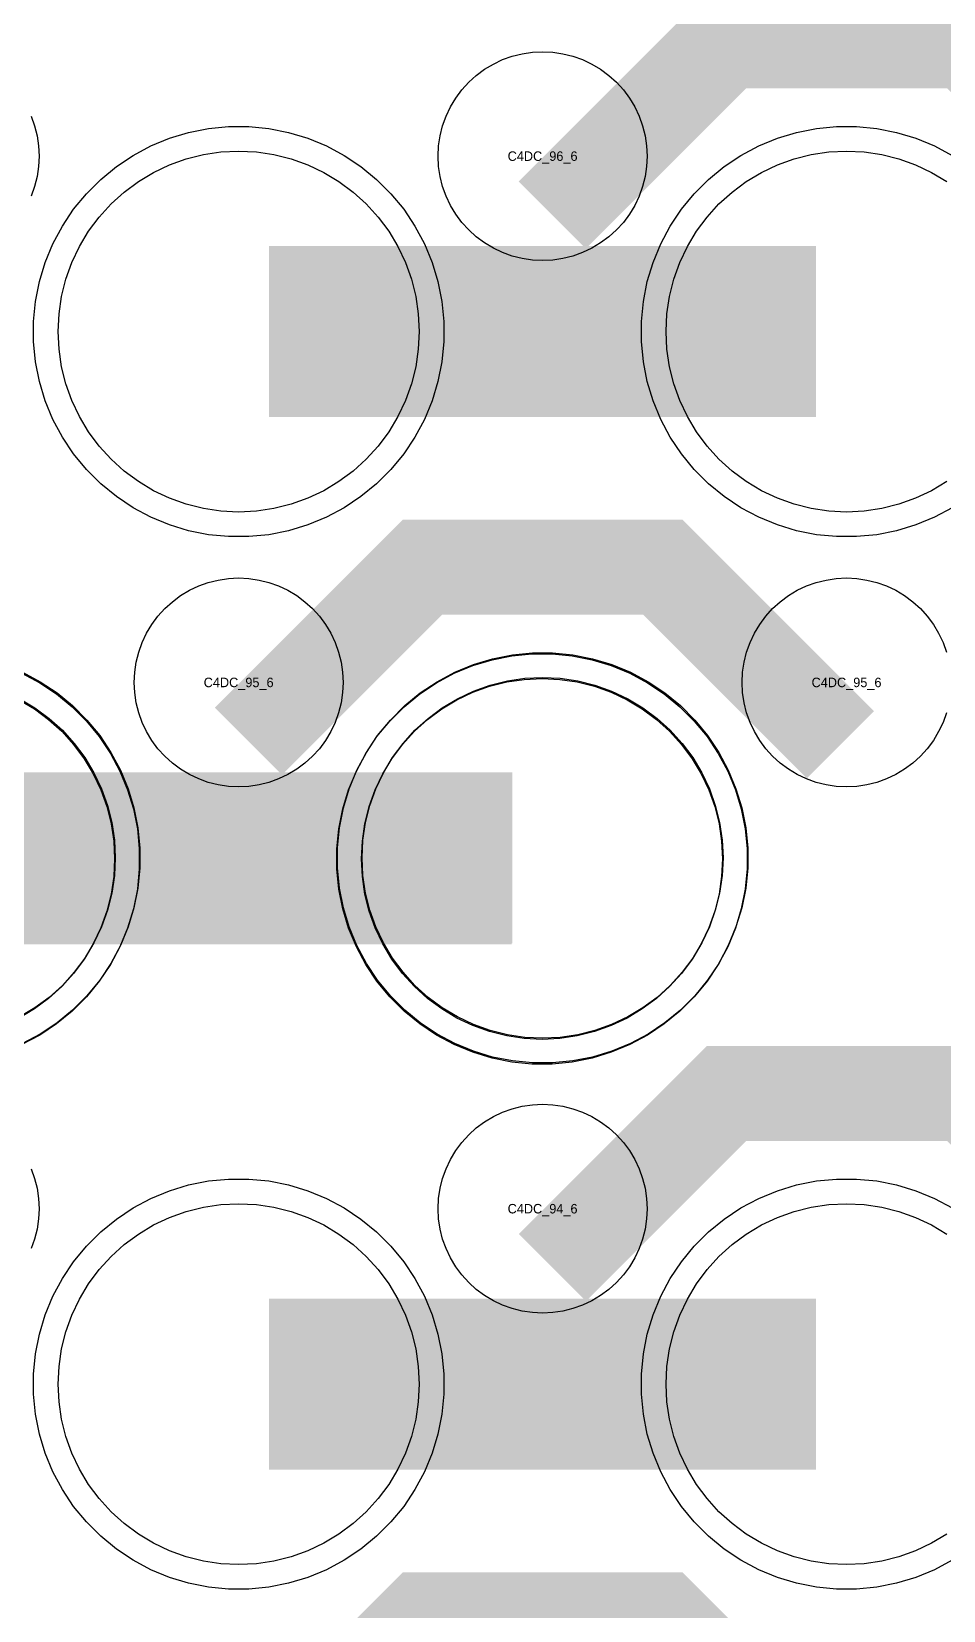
# Model space of a CAD drawing. Extents: x -11880 to 11880, y -14992 to 14992.
# Drawn here: x -10134.5 to -9894.5, y -1874.1 to -1458.4 of the extents above; entities that cross this region are included whole.
import ezdxf
from ezdxf.enums import TextEntityAlignment as Align

# ---------------------------------------------------------------- set-up
doc = ezdxf.new("R2010")
doc.units = 0
doc.header["$MEASUREMENT"] = 0
for name, color, linetype in [('GDS_775_DT_237', 138, 'CONTINUOUS'), ('RDL1_FS', 34, 'CONTINUOUS'), ('RDL_BS', 160, 'CONTINUOUS')]:
    doc.layers.add(name, color=color, linetype=linetype)

msp = doc.modelspace()

# ---------------------------------------------------------------- linework, layer by layer
at = {"layer": 'RDL1_FS'}
for points in [[(-10080, -1584.924), (-10084.657, -1584.695), (-10089.268, -1584.011), (-10093.791, -1582.879), (-10098.181, -1581.307), (-10102.395, -1579.315), (-10106.395, -1576.917), (-10110.14, -1574.139), (-10113.594, -1571.009), (-10116.724, -1567.555), (-10119.502, -1563.81), (-10121.9, -1559.81), (-10123.892, -1555.596), (-10125.464, -1551.206), (-10126.596, -1546.683), (-10127.28, -1542.072), (-10127.509, -1537.415), (-10127.28, -1532.758), (-10126.596, -1528.147), (-10125.464, -1523.624), (-10123.892, -1519.234), (-10121.9, -1515.02), (-10119.502, -1511.02), (-10116.724, -1507.275), (-10113.594, -1503.821), (-10110.14, -1500.691), (-10106.395, -1497.913), (-10102.395, -1495.515), (-10098.181, -1493.523), (-10093.791, -1491.951), (-10089.268, -1490.819), (-10084.657, -1490.135), (-10080, -1489.906), (-10075.343, -1490.135), (-10070.732, -1490.819), (-10066.209, -1491.951), (-10061.819, -1493.523), (-10057.605, -1495.515), (-10053.605, -1497.913), (-10049.86, -1500.691), (-10046.406, -1503.821), (-10043.276, -1507.275), (-10040.498, -1511.02), (-10038.1, -1515.02), (-10036.108, -1519.234), (-10034.536, -1523.624), (-10033.404, -1528.147), (-10032.72, -1532.758), (-10032.491, -1537.415), (-10032.72, -1542.072), (-10033.404, -1546.683), (-10034.536, -1551.206), (-10036.108, -1555.596), (-10038.1, -1559.81), (-10040.498, -1563.81), (-10043.276, -1567.555), (-10046.406, -1571.009), (-10049.86, -1574.139), (-10053.605, -1576.917), (-10057.605, -1579.315), (-10061.819, -1581.307), (-10066.209, -1582.879), (-10070.732, -1584.011), (-10075.343, -1584.695)], [(-10000, -1723.489), (-10004.657, -1723.26), (-10009.268, -1722.576), (-10013.791, -1721.444), (-10018.181, -1719.872), (-10022.395, -1717.88), (-10026.395, -1715.482), (-10030.14, -1712.704), (-10033.594, -1709.574), (-10036.724, -1706.12), (-10039.502, -1702.375), (-10041.9, -1698.375), (-10043.892, -1694.161), (-10045.464, -1689.771), (-10046.596, -1685.248), (-10047.28, -1680.637), (-10047.509, -1675.98), (-10047.28, -1671.323), (-10046.596, -1666.712), (-10045.464, -1662.189), (-10043.892, -1657.799), (-10041.9, -1653.585), (-10039.502, -1649.585), (-10036.724, -1645.84), (-10033.594, -1642.386), (-10030.14, -1639.256), (-10026.395, -1636.478), (-10022.395, -1634.08), (-10018.181, -1632.088), (-10013.791, -1630.516), (-10009.268, -1629.384), (-10004.657, -1628.7), (-10000, -1628.471), (-9995.343, -1628.7), (-9990.732, -1629.384), (-9986.209, -1630.516), (-9981.819, -1632.088), (-9977.605, -1634.08), (-9973.605, -1636.478), (-9969.86, -1639.256), (-9966.406, -1642.386), (-9963.276, -1645.84), (-9960.498, -1649.585), (-9958.1, -1653.585), (-9956.108, -1657.799), (-9954.536, -1662.189), (-9953.404, -1666.712), (-9952.72, -1671.323), (-9952.491, -1675.98), (-9952.72, -1680.637), (-9953.404, -1685.248), (-9954.536, -1689.771), (-9956.108, -1694.161), (-9958.1, -1698.375), (-9960.498, -1702.375), (-9963.276, -1706.12), (-9966.406, -1709.574), (-9969.86, -1712.704), (-9973.605, -1715.482), (-9977.605, -1717.88), (-9981.819, -1719.872), (-9986.209, -1721.444), (-9990.732, -1722.576), (-9995.343, -1723.26)], [(-10080, -1862.049), (-10084.657, -1861.82), (-10089.268, -1861.136), (-10093.791, -1860.004), (-10098.181, -1858.432), (-10102.395, -1856.44), (-10106.395, -1854.042), (-10110.14, -1851.264), (-10113.594, -1848.134), (-10116.724, -1844.68), (-10119.502, -1840.935), (-10121.9, -1836.935), (-10123.892, -1832.721), (-10125.464, -1828.331), (-10126.596, -1823.808), (-10127.28, -1819.197), (-10127.509, -1814.54), (-10127.28, -1809.883), (-10126.596, -1805.272), (-10125.464, -1800.749), (-10123.892, -1796.359), (-10121.9, -1792.145), (-10119.502, -1788.145), (-10116.724, -1784.4), (-10113.594, -1780.946), (-10110.14, -1777.816), (-10106.395, -1775.038), (-10102.395, -1772.64), (-10098.181, -1770.648), (-10093.791, -1769.076), (-10089.268, -1767.944), (-10084.657, -1767.26), (-10080, -1767.031), (-10075.343, -1767.26), (-10070.732, -1767.944), (-10066.209, -1769.076), (-10061.819, -1770.648), (-10057.605, -1772.64), (-10053.605, -1775.038), (-10049.86, -1777.816), (-10046.406, -1780.946), (-10043.276, -1784.4), (-10040.498, -1788.145), (-10038.1, -1792.145), (-10036.108, -1796.359), (-10034.536, -1800.749), (-10033.404, -1805.272), (-10032.72, -1809.883), (-10032.491, -1814.54), (-10032.72, -1819.197), (-10033.404, -1823.808), (-10034.536, -1828.331), (-10036.108, -1832.721), (-10038.1, -1836.935), (-10040.498, -1840.935), (-10043.276, -1844.68), (-10046.406, -1848.134), (-10049.86, -1851.264), (-10053.605, -1854.042), (-10057.605, -1856.44), (-10061.819, -1858.432), (-10066.209, -1860.004), (-10070.732, -1861.136), (-10075.343, -1861.82)]]:
    msp.add_lwpolyline(points, close=True, dxfattribs=at)
for points in [[(-9893.605, -1576.917), (-9897.605, -1579.315), (-9901.819, -1581.307), (-9906.209, -1582.879), (-9910.732, -1584.011), (-9915.343, -1584.695), (-9920, -1584.924), (-9924.657, -1584.695), (-9929.268, -1584.011), (-9933.791, -1582.879), (-9938.181, -1581.307), (-9942.395, -1579.315), (-9946.395, -1576.917), (-9950.14, -1574.139), (-9953.594, -1571.009), (-9956.724, -1567.555), (-9959.502, -1563.81), (-9961.9, -1559.81), (-9963.892, -1555.596), (-9965.464, -1551.206), (-9966.596, -1546.683), (-9967.28, -1542.072), (-9967.509, -1537.415), (-9967.28, -1532.758), (-9966.596, -1528.147), (-9965.464, -1523.624), (-9963.892, -1519.234), (-9961.9, -1515.02), (-9959.502, -1511.02), (-9956.724, -1507.275), (-9953.594, -1503.821), (-9950.14, -1500.691), (-9946.395, -1497.913), (-9942.395, -1495.515), (-9938.181, -1493.523), (-9933.791, -1491.951), (-9929.268, -1490.819), (-9924.657, -1490.135), (-9920, -1489.906), (-9915.343, -1490.135), (-9910.732, -1490.819), (-9906.209, -1491.951), (-9901.819, -1493.523), (-9897.605, -1495.515), (-9893.605, -1497.913)], [(-10137.605, -1634.08), (-10133.605, -1636.478), (-10129.86, -1639.256), (-10126.406, -1642.386), (-10123.276, -1645.84), (-10120.498, -1649.585), (-10118.1, -1653.585), (-10116.108, -1657.799), (-10114.536, -1662.189), (-10113.404, -1666.712), (-10112.72, -1671.323), (-10112.491, -1675.98), (-10112.72, -1680.637), (-10113.404, -1685.248), (-10114.536, -1689.771), (-10116.108, -1694.161), (-10118.1, -1698.375), (-10120.498, -1702.375), (-10123.276, -1706.12), (-10126.406, -1709.574), (-10129.86, -1712.704), (-10133.605, -1715.482), (-10137.605, -1717.88)], [(-9893.605, -1854.042), (-9897.605, -1856.44), (-9901.819, -1858.432), (-9906.209, -1860.004), (-9910.732, -1861.136), (-9915.343, -1861.82), (-9920, -1862.049), (-9924.657, -1861.82), (-9929.268, -1861.136), (-9933.791, -1860.004), (-9938.181, -1858.432), (-9942.395, -1856.44), (-9946.395, -1854.042), (-9950.14, -1851.264), (-9953.594, -1848.134), (-9956.724, -1844.68), (-9959.502, -1840.935), (-9961.9, -1836.935), (-9963.892, -1832.721), (-9965.464, -1828.331), (-9966.596, -1823.808), (-9967.28, -1819.197), (-9967.509, -1814.54), (-9967.28, -1809.883), (-9966.596, -1805.272), (-9965.464, -1800.749), (-9963.892, -1796.359), (-9961.9, -1792.145), (-9959.502, -1788.145), (-9956.724, -1784.4), (-9953.594, -1780.946), (-9950.14, -1777.816), (-9946.395, -1775.038), (-9942.395, -1772.64), (-9938.181, -1770.648), (-9933.791, -1769.076), (-9929.268, -1767.944), (-9924.657, -1767.26), (-9920, -1767.031), (-9915.343, -1767.26), (-9910.732, -1767.944), (-9906.209, -1769.076), (-9901.819, -1770.648), (-9897.605, -1772.64), (-9893.605, -1775.038)]]:
    msp.add_lwpolyline(points, dxfattribs=at)
for points in [[(-10071.998, -1537.415, 45, 45, 0), (-9999.998, -1537.415, 45, 45, 0)], [(-9999.998, -1537.415, 45, 45, 0), (-9927.998, -1537.415, 45, 45, 0)], [(-10151.998, -1675.98, 45, 45, 0), (-10079.998, -1675.98, 45, 45, 0)], [(-10079.998, -1675.98, 45, 45, 0), (-10007.998, -1675.98, 45, 45, 0)], [(-10071.998, -1814.54, 45, 45, 0), (-9999.998, -1814.54, 45, 45, 0)], [(-9999.998, -1814.54, 45, 45, 0), (-9927.998, -1814.54, 45, 45, 0)]]:
    msp.add_lwpolyline(points, format="xyseb", dxfattribs=at)
at = {"layer": 'RDL1_FS', "color": 241, "true_color": 0xf7abae}
msp.add_lwpolyline([(-10000.149, -1723.771), (-10004.806, -1723.542), (-10009.417, -1722.858), (-10013.94, -1721.726), (-10018.33, -1720.154), (-10022.544, -1718.162), (-10026.544, -1715.764), (-10030.289, -1712.986), (-10033.743, -1709.856), (-10036.873, -1706.402), (-10039.651, -1702.657), (-10042.049, -1698.657), (-10044.041, -1694.443), (-10045.613, -1690.053), (-10046.745, -1685.53), (-10047.429, -1680.919), (-10047.658, -1676.262), (-10047.429, -1671.605), (-10046.745, -1666.994), (-10045.613, -1662.471), (-10044.041, -1658.081), (-10042.049, -1653.867), (-10039.651, -1649.867), (-10036.873, -1646.122), (-10033.743, -1642.668), (-10030.289, -1639.538), (-10026.544, -1636.76), (-10022.544, -1634.362), (-10018.33, -1632.37), (-10013.94, -1630.798), (-10009.417, -1629.666), (-10004.806, -1628.982), (-10000.149, -1628.753), (-9995.492, -1628.982), (-9990.881, -1629.666), (-9986.358, -1630.798), (-9981.968, -1632.37), (-9977.754, -1634.362), (-9973.754, -1636.76), (-9970.009, -1639.538), (-9966.555, -1642.668), (-9963.425, -1646.122), (-9960.647, -1649.867), (-9958.249, -1653.867), (-9956.257, -1658.081), (-9954.685, -1662.471), (-9953.553, -1666.994), (-9952.869, -1671.605), (-9952.64, -1676.262), (-9952.869, -1680.919), (-9953.553, -1685.53), (-9954.685, -1690.053), (-9956.257, -1694.443), (-9958.249, -1698.657), (-9960.647, -1702.657), (-9963.425, -1706.402), (-9966.555, -1709.856), (-9970.009, -1712.986), (-9973.754, -1715.764), (-9977.754, -1718.162), (-9981.968, -1720.154), (-9986.358, -1721.726), (-9990.881, -1722.858), (-9995.492, -1723.542)], close=True, dxfattribs=at)
msp.add_lwpolyline([(-10137.754, -1634.362), (-10133.754, -1636.76), (-10130.009, -1639.538), (-10126.555, -1642.668), (-10123.425, -1646.122), (-10120.647, -1649.867), (-10118.249, -1653.867), (-10116.257, -1658.081), (-10114.685, -1662.471), (-10113.553, -1666.994), (-10112.869, -1671.605), (-10112.64, -1676.262), (-10112.869, -1680.919), (-10113.553, -1685.53), (-10114.685, -1690.053), (-10116.257, -1694.443), (-10118.249, -1698.657), (-10120.647, -1702.657), (-10123.425, -1706.402), (-10126.555, -1709.856), (-10130.009, -1712.986), (-10133.754, -1715.764), (-10137.754, -1718.162)], dxfattribs=at)
for points in [[(-10152.147, -1676.262, 45, 45, 0), (-10080.147, -1676.262, 45, 45, 0)], [(-10080.147, -1676.262, 45, 45, 0), (-10008.147, -1676.262, 45, 45, 0)]]:
    msp.add_lwpolyline(points, format="xyseb", dxfattribs=at)
at = {"layer": 'RDL_BS'}
for points in [[(-9997.438, -1506.729, 25, 25, 0), (-9951.623, -1460.914, 25, 25, 0), (-9918.07, -1460.914, 25, 25, 0)], [(-9841.599, -1507.628, 25, 25, 0), (-9888.313, -1460.914, 25, 25, 0), (-9918.071, -1460.914, 25, 25, 0)], [(-9889.984, -1550.428, 25, 25, 0), (-9780.719, -1550.428, 25, 25, 0)], [(-10077.438, -1645.294, 25, 25, 0), (-10031.623, -1599.479, 25, 25, 0), (-9998.07, -1599.479, 25, 25, 0)], [(-9921.599, -1646.193, 25, 25, 0), (-9968.313, -1599.479, 25, 25, 0), (-9998.071, -1599.479, 25, 25, 0)], [(-9997.438, -1783.854, 25, 25, 0), (-9951.623, -1738.039, 25, 25, 0), (-9918.07, -1738.039, 25, 25, 0)], [(-9841.599, -1784.753, 25, 25, 0), (-9888.313, -1738.039, 25, 25, 0), (-9918.071, -1738.039, 25, 25, 0)], [(-10077.438, -1922.419, 25, 25, 0), (-10031.623, -1876.604, 25, 25, 0), (-9998.07, -1876.604, 25, 25, 0)], [(-9921.599, -1923.318, 25, 25, 0), (-9968.313, -1876.604, 25, 25, 0), (-9998.071, -1876.604, 25, 25, 0)]]:
    msp.add_lwpolyline(points, format="xyseb", dxfattribs=at)
for points in [[(-10000, -1518.721), (-10002.693, -1518.589), (-10005.365, -1518.193), (-10007.984, -1517.536), (-10010.519, -1516.629), (-10012.956, -1515.477), (-10015.28, -1514.084), (-10017.443, -1512.481), (-10019.442, -1510.669), (-10021.254, -1508.67), (-10022.857, -1506.507), (-10024.25, -1504.183), (-10025.402, -1501.746), (-10026.309, -1499.211), (-10026.966, -1496.592), (-10027.362, -1493.92), (-10027.494, -1491.227), (-10027.362, -1488.534), (-10026.966, -1485.862), (-10026.309, -1483.243), (-10025.402, -1480.708), (-10024.25, -1478.271), (-10022.857, -1475.947), (-10021.254, -1473.784), (-10019.442, -1471.785), (-10017.443, -1469.973), (-10015.28, -1468.37), (-10012.956, -1466.977), (-10010.519, -1465.825), (-10007.984, -1464.918), (-10005.365, -1464.261), (-10002.693, -1463.865), (-10000, -1463.733), (-9997.307, -1463.865), (-9994.635, -1464.261), (-9992.016, -1464.918), (-9989.481, -1465.825), (-9987.044, -1466.977), (-9984.72, -1468.37), (-9982.557, -1469.973), (-9980.558, -1471.785), (-9978.746, -1473.784), (-9977.143, -1475.947), (-9975.75, -1478.271), (-9974.598, -1480.708), (-9973.691, -1483.243), (-9973.034, -1485.862), (-9972.638, -1488.534), (-9972.506, -1491.227), (-9972.638, -1493.92), (-9973.034, -1496.592), (-9973.691, -1499.211), (-9974.598, -1501.746), (-9975.75, -1504.183), (-9977.143, -1506.507), (-9978.746, -1508.67), (-9980.558, -1510.669), (-9982.557, -1512.481), (-9984.72, -1514.084), (-9987.044, -1515.477), (-9989.481, -1516.629), (-9992.016, -1517.536), (-9994.635, -1518.193), (-9997.307, -1518.589)], [(-10082.644, -1591.415), (-10087.938, -1590.898), (-10093.165, -1589.852), (-10098.205, -1588.321), (-10103.115, -1586.29), (-10107.777, -1583.798), (-10112.191, -1580.851), (-10116.292, -1577.489), (-10120.074, -1573.707), (-10123.436, -1569.606), (-10126.383, -1565.192), (-10128.875, -1560.53), (-10130.906, -1555.62), (-10132.437, -1550.58), (-10133.483, -1545.353), (-10134, -1540.059), (-10134, -1534.771), (-10133.483, -1529.477), (-10132.437, -1524.25), (-10130.906, -1519.21), (-10128.875, -1514.3), (-10126.383, -1509.638), (-10123.436, -1505.224), (-10120.074, -1501.123), (-10116.292, -1497.341), (-10112.191, -1493.979), (-10107.777, -1491.032), (-10103.115, -1488.54), (-10098.205, -1486.509), (-10093.165, -1484.978), (-10087.938, -1483.932), (-10082.644, -1483.415), (-10077.356, -1483.415), (-10072.062, -1483.932), (-10066.835, -1484.978), (-10061.795, -1486.509), (-10056.885, -1488.54), (-10052.223, -1491.032), (-10047.809, -1493.979), (-10043.708, -1497.341), (-10039.926, -1501.123), (-10036.564, -1505.224), (-10033.617, -1509.638), (-10031.125, -1514.3), (-10029.094, -1519.21), (-10027.563, -1524.25), (-10026.517, -1529.477), (-10026, -1534.771), (-10026, -1540.059), (-10026.517, -1545.353), (-10027.563, -1550.58), (-10029.094, -1555.62), (-10031.125, -1560.53), (-10033.617, -1565.192), (-10036.564, -1569.606), (-10039.926, -1573.707), (-10043.708, -1577.489), (-10047.809, -1580.851), (-10052.223, -1583.798), (-10056.885, -1586.29), (-10061.795, -1588.321), (-10066.835, -1589.852), (-10072.062, -1590.898), (-10077.356, -1591.415)], [(-10080, -1657.286), (-10082.693, -1657.154), (-10085.365, -1656.758), (-10087.984, -1656.101), (-10090.519, -1655.194), (-10092.956, -1654.042), (-10095.28, -1652.649), (-10097.443, -1651.046), (-10099.442, -1649.234), (-10101.254, -1647.235), (-10102.857, -1645.072), (-10104.25, -1642.748), (-10105.402, -1640.311), (-10106.309, -1637.776), (-10106.966, -1635.157), (-10107.362, -1632.485), (-10107.494, -1629.792), (-10107.362, -1627.099), (-10106.966, -1624.427), (-10106.309, -1621.808), (-10105.402, -1619.273), (-10104.25, -1616.836), (-10102.857, -1614.512), (-10101.254, -1612.349), (-10099.442, -1610.35), (-10097.443, -1608.538), (-10095.28, -1606.935), (-10092.956, -1605.542), (-10090.519, -1604.39), (-10087.984, -1603.483), (-10085.365, -1602.826), (-10082.693, -1602.43), (-10080, -1602.298), (-10077.307, -1602.43), (-10074.635, -1602.826), (-10072.016, -1603.483), (-10069.481, -1604.39), (-10067.044, -1605.542), (-10064.72, -1606.935), (-10062.557, -1608.538), (-10060.558, -1610.35), (-10058.746, -1612.349), (-10057.143, -1614.512), (-10055.75, -1616.836), (-10054.598, -1619.273), (-10053.691, -1621.808), (-10053.034, -1624.427), (-10052.638, -1627.099), (-10052.506, -1629.792), (-10052.638, -1632.485), (-10053.034, -1635.157), (-10053.691, -1637.776), (-10054.598, -1640.311), (-10055.75, -1642.748), (-10057.143, -1645.072), (-10058.746, -1647.235), (-10060.558, -1649.234), (-10062.557, -1651.046), (-10064.72, -1652.649), (-10067.044, -1654.042), (-10069.481, -1655.194), (-10072.016, -1656.101), (-10074.635, -1656.758), (-10077.307, -1657.154)], [(-10002.644, -1729.98), (-10007.938, -1729.463), (-10013.165, -1728.417), (-10018.205, -1726.886), (-10023.115, -1724.855), (-10027.777, -1722.363), (-10032.191, -1719.416), (-10036.292, -1716.054), (-10040.074, -1712.272), (-10043.436, -1708.171), (-10046.383, -1703.757), (-10048.875, -1699.095), (-10050.906, -1694.185), (-10052.437, -1689.145), (-10053.483, -1683.918), (-10054, -1678.624), (-10054, -1673.336), (-10053.483, -1668.042), (-10052.437, -1662.815), (-10050.906, -1657.775), (-10048.875, -1652.865), (-10046.383, -1648.203), (-10043.436, -1643.789), (-10040.074, -1639.688), (-10036.292, -1635.906), (-10032.191, -1632.544), (-10027.777, -1629.597), (-10023.115, -1627.105), (-10018.205, -1625.074), (-10013.165, -1623.543), (-10007.938, -1622.497), (-10002.644, -1621.98), (-9997.356, -1621.98), (-9992.062, -1622.497), (-9986.835, -1623.543), (-9981.795, -1625.074), (-9976.885, -1627.105), (-9972.223, -1629.597), (-9967.809, -1632.544), (-9963.708, -1635.906), (-9959.926, -1639.688), (-9956.564, -1643.789), (-9953.617, -1648.203), (-9951.125, -1652.865), (-9949.094, -1657.775), (-9947.563, -1662.815), (-9946.517, -1668.042), (-9946, -1673.336), (-9946, -1678.624), (-9946.517, -1683.918), (-9947.563, -1689.145), (-9949.094, -1694.185), (-9951.125, -1699.095), (-9953.617, -1703.757), (-9956.564, -1708.171), (-9959.926, -1712.272), (-9963.708, -1716.054), (-9967.809, -1719.416), (-9972.223, -1722.363), (-9976.885, -1724.855), (-9981.795, -1726.886), (-9986.835, -1728.417), (-9992.062, -1729.463), (-9997.356, -1729.98)], [(-10000, -1795.846), (-10002.693, -1795.714), (-10005.365, -1795.318), (-10007.984, -1794.661), (-10010.519, -1793.754), (-10012.956, -1792.602), (-10015.28, -1791.209), (-10017.443, -1789.606), (-10019.442, -1787.794), (-10021.254, -1785.795), (-10022.857, -1783.632), (-10024.25, -1781.308), (-10025.402, -1778.871), (-10026.309, -1776.336), (-10026.966, -1773.717), (-10027.362, -1771.045), (-10027.494, -1768.352), (-10027.362, -1765.659), (-10026.966, -1762.987), (-10026.309, -1760.368), (-10025.402, -1757.833), (-10024.25, -1755.396), (-10022.857, -1753.072), (-10021.254, -1750.909), (-10019.442, -1748.91), (-10017.443, -1747.098), (-10015.28, -1745.495), (-10012.956, -1744.102), (-10010.519, -1742.95), (-10007.984, -1742.043), (-10005.365, -1741.386), (-10002.693, -1740.99), (-10000, -1740.858), (-9997.307, -1740.99), (-9994.635, -1741.386), (-9992.016, -1742.043), (-9989.481, -1742.95), (-9987.044, -1744.102), (-9984.72, -1745.495), (-9982.557, -1747.098), (-9980.558, -1748.91), (-9978.746, -1750.909), (-9977.143, -1753.072), (-9975.75, -1755.396), (-9974.598, -1757.833), (-9973.691, -1760.368), (-9973.034, -1762.987), (-9972.638, -1765.659), (-9972.506, -1768.352), (-9972.638, -1771.045), (-9973.034, -1773.717), (-9973.691, -1776.336), (-9974.598, -1778.871), (-9975.75, -1781.308), (-9977.143, -1783.632), (-9978.746, -1785.795), (-9980.558, -1787.794), (-9982.557, -1789.606), (-9984.72, -1791.209), (-9987.044, -1792.602), (-9989.481, -1793.754), (-9992.016, -1794.661), (-9994.635, -1795.318), (-9997.307, -1795.714)], [(-10082.644, -1868.54), (-10087.938, -1868.023), (-10093.165, -1866.977), (-10098.205, -1865.446), (-10103.115, -1863.415), (-10107.777, -1860.923), (-10112.191, -1857.976), (-10116.292, -1854.614), (-10120.074, -1850.832), (-10123.436, -1846.731), (-10126.383, -1842.317), (-10128.875, -1837.655), (-10130.906, -1832.745), (-10132.437, -1827.705), (-10133.483, -1822.478), (-10134, -1817.184), (-10134, -1811.896), (-10133.483, -1806.602), (-10132.437, -1801.375), (-10130.906, -1796.335), (-10128.875, -1791.425), (-10126.383, -1786.763), (-10123.436, -1782.349), (-10120.074, -1778.248), (-10116.292, -1774.466), (-10112.191, -1771.104), (-10107.777, -1768.157), (-10103.115, -1765.665), (-10098.205, -1763.634), (-10093.165, -1762.103), (-10087.938, -1761.057), (-10082.644, -1760.54), (-10077.356, -1760.54), (-10072.062, -1761.057), (-10066.835, -1762.103), (-10061.795, -1763.634), (-10056.885, -1765.665), (-10052.223, -1768.157), (-10047.809, -1771.104), (-10043.708, -1774.466), (-10039.926, -1778.248), (-10036.564, -1782.349), (-10033.617, -1786.763), (-10031.125, -1791.425), (-10029.094, -1796.335), (-10027.563, -1801.375), (-10026.517, -1806.602), (-10026, -1811.896), (-10026, -1817.184), (-10026.517, -1822.478), (-10027.563, -1827.705), (-10029.094, -1832.745), (-10031.125, -1837.655), (-10033.617, -1842.317), (-10036.564, -1846.731), (-10039.926, -1850.832), (-10043.708, -1854.614), (-10047.809, -1857.976), (-10052.223, -1860.923), (-10056.885, -1863.415), (-10061.795, -1865.446), (-10066.835, -1866.977), (-10072.062, -1868.023), (-10077.356, -1868.54)]]:
    msp.add_lwpolyline(points, close=True, dxfattribs=at)
for points in [[(-10134.598, -1480.708), (-10133.691, -1483.243), (-10133.034, -1485.862), (-10132.638, -1488.534), (-10132.506, -1491.227), (-10132.638, -1493.92), (-10133.034, -1496.592), (-10133.691, -1499.211), (-10134.598, -1501.746)], [(-9892.223, -1583.798), (-9896.885, -1586.29), (-9901.795, -1588.321), (-9906.835, -1589.852), (-9912.062, -1590.898), (-9917.356, -1591.415), (-9922.644, -1591.415), (-9927.938, -1590.898), (-9933.165, -1589.852), (-9938.205, -1588.321), (-9943.115, -1586.29), (-9947.777, -1583.798), (-9952.191, -1580.851), (-9956.292, -1577.489), (-9960.074, -1573.707), (-9963.436, -1569.606), (-9966.383, -1565.192), (-9968.875, -1560.53), (-9970.906, -1555.62), (-9972.437, -1550.58), (-9973.483, -1545.353), (-9974, -1540.059), (-9974, -1534.771), (-9973.483, -1529.477), (-9972.437, -1524.25), (-9970.906, -1519.21), (-9968.875, -1514.3), (-9966.383, -1509.638), (-9963.436, -1505.224), (-9960.074, -1501.123), (-9956.292, -1497.341), (-9952.191, -1493.979), (-9947.777, -1491.032), (-9943.115, -1488.54), (-9938.205, -1486.509), (-9933.165, -1484.978), (-9927.938, -1483.932), (-9922.644, -1483.415), (-9917.356, -1483.415), (-9912.062, -1483.932), (-9906.835, -1484.978), (-9901.795, -1486.509), (-9896.885, -1488.54), (-9892.223, -1491.032)], [(-9893.691, -1637.776), (-9894.598, -1640.311), (-9895.75, -1642.748), (-9897.143, -1645.072), (-9898.746, -1647.235), (-9900.558, -1649.234), (-9902.557, -1651.046), (-9904.72, -1652.649), (-9907.044, -1654.042), (-9909.481, -1655.194), (-9912.016, -1656.101), (-9914.635, -1656.758), (-9917.307, -1657.154), (-9920, -1657.286), (-9922.693, -1657.154), (-9925.365, -1656.758), (-9927.984, -1656.101), (-9930.519, -1655.194), (-9932.956, -1654.042), (-9935.28, -1652.649), (-9937.443, -1651.046), (-9939.442, -1649.234), (-9941.254, -1647.235), (-9942.857, -1645.072), (-9944.25, -1642.748), (-9945.402, -1640.311), (-9946.309, -1637.776), (-9946.966, -1635.157), (-9947.362, -1632.485), (-9947.494, -1629.792), (-9947.362, -1627.099), (-9946.966, -1624.427), (-9946.309, -1621.808), (-9945.402, -1619.273), (-9944.25, -1616.836), (-9942.857, -1614.512), (-9941.254, -1612.349), (-9939.442, -1610.35), (-9937.443, -1608.538), (-9935.28, -1606.935), (-9932.956, -1605.542), (-9930.519, -1604.39), (-9927.984, -1603.483), (-9925.365, -1602.826), (-9922.693, -1602.43), (-9920, -1602.298), (-9917.307, -1602.43), (-9914.635, -1602.826), (-9912.016, -1603.483), (-9909.481, -1604.39), (-9907.044, -1605.542), (-9904.72, -1606.935), (-9902.557, -1608.538), (-9900.558, -1610.35), (-9898.746, -1612.349), (-9897.143, -1614.512), (-9895.75, -1616.836), (-9894.598, -1619.273), (-9893.691, -1621.808)], [(-10136.885, -1627.105), (-10132.223, -1629.597), (-10127.809, -1632.544), (-10123.708, -1635.906), (-10119.926, -1639.688), (-10116.564, -1643.789), (-10113.617, -1648.203), (-10111.125, -1652.865), (-10109.094, -1657.775), (-10107.563, -1662.815), (-10106.517, -1668.042), (-10106, -1673.336), (-10106, -1678.624), (-10106.517, -1683.918), (-10107.563, -1689.145), (-10109.094, -1694.185), (-10111.125, -1699.095), (-10113.617, -1703.757), (-10116.564, -1708.171), (-10119.926, -1712.272), (-10123.708, -1716.054), (-10127.809, -1719.416), (-10132.223, -1722.363), (-10136.885, -1724.855)], [(-10134.598, -1757.833), (-10133.691, -1760.368), (-10133.034, -1762.987), (-10132.638, -1765.659), (-10132.506, -1768.352), (-10132.638, -1771.045), (-10133.034, -1773.717), (-10133.691, -1776.336), (-10134.598, -1778.871)], [(-9892.223, -1860.923), (-9896.885, -1863.415), (-9901.795, -1865.446), (-9906.835, -1866.977), (-9912.062, -1868.023), (-9917.356, -1868.54), (-9922.644, -1868.54), (-9927.938, -1868.023), (-9933.165, -1866.977), (-9938.205, -1865.446), (-9943.115, -1863.415), (-9947.777, -1860.923), (-9952.191, -1857.976), (-9956.292, -1854.614), (-9960.074, -1850.832), (-9963.436, -1846.731), (-9966.383, -1842.317), (-9968.875, -1837.655), (-9970.906, -1832.745), (-9972.437, -1827.705), (-9973.483, -1822.478), (-9974, -1817.184), (-9974, -1811.896), (-9973.483, -1806.602), (-9972.437, -1801.375), (-9970.906, -1796.335), (-9968.875, -1791.425), (-9966.383, -1786.763), (-9963.436, -1782.349), (-9960.074, -1778.248), (-9956.292, -1774.466), (-9952.191, -1771.104), (-9947.777, -1768.157), (-9943.115, -1765.665), (-9938.205, -1763.634), (-9933.165, -1762.103), (-9927.938, -1761.057), (-9922.644, -1760.54), (-9917.356, -1760.54), (-9912.062, -1761.057), (-9906.835, -1762.103), (-9901.795, -1763.634), (-9896.885, -1765.665), (-9892.223, -1768.157)]]:
    msp.add_lwpolyline(points, dxfattribs=at)
at = {"layer": 'RDL_BS', "color": 241, "true_color": 0xf7abae}
msp.add_lwpolyline([(-10002.793, -1730.262), (-10008.087, -1729.745), (-10013.314, -1728.699), (-10018.354, -1727.168), (-10023.264, -1725.137), (-10027.926, -1722.645), (-10032.34, -1719.698), (-10036.441, -1716.336), (-10040.223, -1712.554), (-10043.585, -1708.453), (-10046.532, -1704.039), (-10049.024, -1699.377), (-10051.055, -1694.467), (-10052.586, -1689.427), (-10053.632, -1684.2), (-10054.149, -1678.906), (-10054.149, -1673.618), (-10053.632, -1668.324), (-10052.586, -1663.097), (-10051.055, -1658.057), (-10049.024, -1653.147), (-10046.532, -1648.485), (-10043.585, -1644.071), (-10040.223, -1639.97), (-10036.441, -1636.188), (-10032.34, -1632.826), (-10027.926, -1629.879), (-10023.264, -1627.387), (-10018.354, -1625.356), (-10013.314, -1623.825), (-10008.087, -1622.779), (-10002.793, -1622.262), (-9997.505, -1622.262), (-9992.211, -1622.779), (-9986.984, -1623.825), (-9981.944, -1625.356), (-9977.034, -1627.387), (-9972.372, -1629.879), (-9967.958, -1632.826), (-9963.857, -1636.188), (-9960.075, -1639.97), (-9956.713, -1644.071), (-9953.766, -1648.485), (-9951.274, -1653.147), (-9949.243, -1658.057), (-9947.712, -1663.097), (-9946.666, -1668.324), (-9946.149, -1673.618), (-9946.149, -1678.906), (-9946.666, -1684.2), (-9947.712, -1689.427), (-9949.243, -1694.467), (-9951.274, -1699.377), (-9953.766, -1704.039), (-9956.713, -1708.453), (-9960.075, -1712.554), (-9963.857, -1716.336), (-9967.958, -1719.698), (-9972.372, -1722.645), (-9977.034, -1725.137), (-9981.944, -1727.168), (-9986.984, -1728.699), (-9992.211, -1729.745), (-9997.505, -1730.262)], close=True, dxfattribs=at)
msp.add_lwpolyline([(-10137.034, -1627.387), (-10132.372, -1629.879), (-10127.958, -1632.826), (-10123.857, -1636.188), (-10120.075, -1639.97), (-10116.713, -1644.071), (-10113.766, -1648.485), (-10111.274, -1653.147), (-10109.243, -1658.057), (-10107.712, -1663.097), (-10106.666, -1668.324), (-10106.149, -1673.618), (-10106.149, -1678.906), (-10106.666, -1684.2), (-10107.712, -1689.427), (-10109.243, -1694.467), (-10111.274, -1699.377), (-10113.766, -1704.039), (-10116.713, -1708.453), (-10120.075, -1712.554), (-10123.857, -1716.336), (-10127.958, -1719.698), (-10132.372, -1722.645), (-10137.034, -1725.137)], dxfattribs=at)

# ---------------------------------------------------------------- texts
at = {"layer": 'GDS_775_DT_237'}
for s, p in [('C4DC_96_6', (-10000, -1491.227)), ('C4DC_96_6', (-10000, -1491.227)), ('C4DC_95_6', (-10080, -1629.792)), ('C4DC_95_6', (-10080, -1629.792)), ('C4DC_95_6', (-9920, -1629.792)), ('C4DC_95_6', (-9920, -1629.792)), ('C4DC_94_6', (-10000, -1768.352)), ('C4DC_94_6', (-10000, -1768.352))]:
    msp.add_text(s, height=2.5, dxfattribs=at).set_placement(p, align=Align.MIDDLE_CENTER)

doc.saveas('drawing.dxf')
